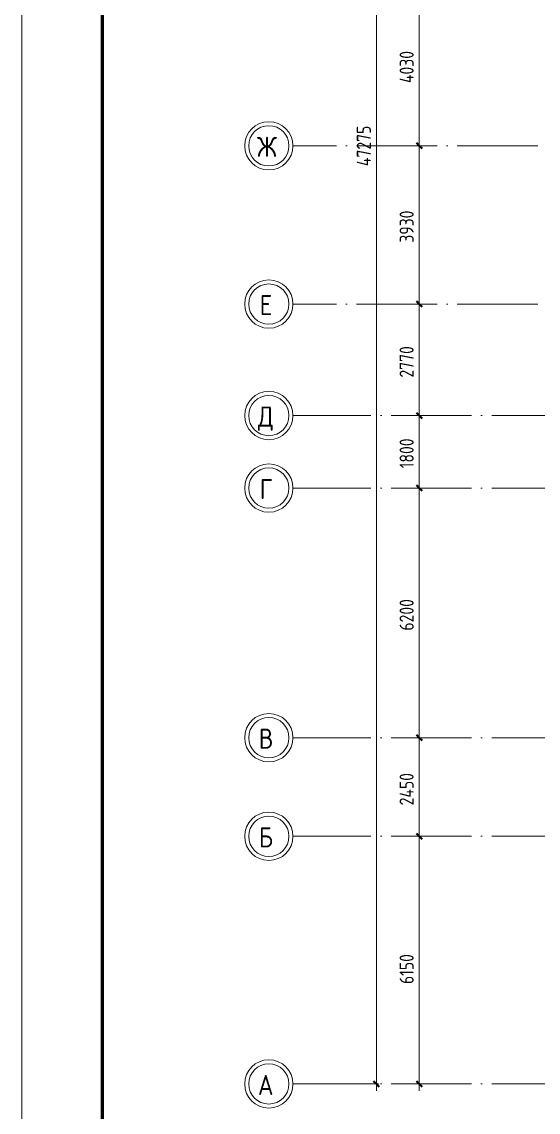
# Model space of a CAD drawing. Header units: millimetres. Extents: x -1073752 to 1436911, y -1379358 to 94781.
# Drawn here: x -1071675 to -1058849, y -918321 to -891239 of the extents above; entities that cross this region are included whole.
import ezdxf

# ---------------------------------------------------------------- set-up
doc = ezdxf.new("R2010")
doc.units = ezdxf.units.MM
doc.linetypes.add('ADSK_Линия сетки', pattern=[25, 20, -2.5, 0, -2.5])
for name, color, linetype, lineweight in [('Оси', 252, 'Continuous', 9), ('ОФ_рамка', 8, 'Continuous', 60), ('Размеры', 250, 'Continuous', 9)]:
    doc.layers.add(name, color=color, linetype=linetype, lineweight=lineweight)
doc.styles.add('GOST Common_2', font='', dxfattribs={"width": 0.9, "height": 250})
doc.styles.add('GOST Common_4', font='', dxfattribs={"height": 7})
doc.styles.get('GOST Common_2').set_extended_font_data('GOST type B')
doc.styles.get('GOST Common_4').set_extended_font_data('GOST 2.304 type A')

# ---------------------------------------------------------------- blocks, each defined once
blk = doc.blocks.new('1 этаж')
at = {"layer": 'Оси', "color": 251, "linetype": 'ADSK_Линия сетки', "ltscale": 100, "true_color": 0x636466}
for p, q in [((-26448, 3156), (-72528, 3156)), ((-26448, -774), (-72528, -774)), ((4411, -3544), (-72528, -3544)), ((4411, -5344), (-72528, -5344)), ((4411, -11544), (-72528, -11544)), ((4411, -13994), (-72528, -13994)), ((4411, -20144), (-72528, -20144))]:
    blk.add_line(p, q, dxfattribs=at)
at = {"layer": 'Оси', "color": 251, "lineweight": 20, "true_color": 0x636466}
for centre, radius, start, end in [((-73128, 3156), 600, 90, 270), ((-73128, 3156), 500, 90, 270), ((-73128, 3156), 600, 270, 90), ((-73128, 3156), 500, 270, 90), ((-73128, -774), 600, 90, 270), ((-73128, -774), 600, 270, 90), ((-73128, -774), 500, 90, 270), ((-73128, -774), 500, 270, 90), ((-73128, -3544), 600, 90, 270), ((-73128, -3544), 600, 270, 90), ((-73128, -3544), 500, 90, 270), ((-73128, -3544), 500, 270, 90), ((-73128, -5344), 600, 90, 270), ((-73128, -5344), 500, 90, 270), ((-73128, -5344), 600, 270, 90), ((-73128, -5344), 500, 270, 90), ((-73128, -11544), 600, 90, 270), ((-73128, -11544), 500, 90, 270), ((-73128, -11544), 600, 270, 90), ((-73128, -11544), 500, 270, 90), ((-73128, -13994), 600, 90, 270), ((-73128, -13994), 500, 90, 270), ((-73128, -13994), 600, 270, 90), ((-73128, -13994), 500, 270, 90), ((-73128, -20144), 600, 90, 270), ((-73128, -20144), 500, 90, 270), ((-73128, -20144), 600, 270, 90), ((-73128, -20144), 500, 270, 90)]:
    blk.add_arc(centre, radius, start, end, dxfattribs=at)
at = {"layer": 'Размеры', "color": 251, "lineweight": 20, "true_color": 0x636466}
for p, q in [((-70455, -20314), (-70455, 27006)), ((-69393, 3156), (-69393, 7186)), ((-69393, 3156), (-69543, 3156)), ((-69393, 3156), (-69543, 3156)), ((-69393, -774), (-69393, 3156)), ((-69393, 3156), (-69343, 3156)), ((-69393, 3156), (-69343, 3156)), ((-69393, -774), (-69543, -774)), ((-69393, -774), (-69543, -774)), ((-69393, -3544), (-69393, -774)), ((-69393, -774), (-69343, -774)), ((-69393, -774), (-69343, -774)), ((-69393, -3544), (-69543, -3544)), ((-69393, -3544), (-69543, -3544)), ((-69393, -5344), (-69393, -3544)), ((-69393, -3544), (-69343, -3544)), ((-69393, -3544), (-69343, -3544)), ((-69393, -5344), (-69543, -5344)), ((-69393, -5344), (-69543, -5344)), ((-69393, -11544), (-69393, -5344)), ((-69393, -5344), (-69343, -5344)), ((-69393, -5344), (-69343, -5344)), ((-69393, -11544), (-69543, -11544)), ((-69393, -11544), (-69543, -11544)), ((-69393, -13994), (-69393, -11544)), ((-69393, -11544), (-69343, -11544)), ((-69393, -11544), (-69343, -11544)), ((-69393, -13994), (-69543, -13994)), ((-69393, -13994), (-69543, -13994)), ((-69393, -20314), (-69393, -13994)), ((-69393, -13994), (-69343, -13994)), ((-69393, -13994), (-69343, -13994)), ((-70455, -20144), (-70605, -20144)), ((-70455, -20144), (-70405, -20144)), ((-69393, -20144), (-69543, -20144)), ((-69393, -20144), (-69343, -20144))]:
    blk.add_line(p, q, dxfattribs=at)
at = {"layer": 'Размеры', "color": 251, "lineweight": 40, "true_color": 0x636466}
for p, q in [((-69393, 3156), (-69464, 3227)), ((-69393, 3156), (-69464, 3227)), ((-69393, 3156), (-69322, 3086)), ((-69393, 3156), (-69322, 3086)), ((-69393, -774), (-69464, -703)), ((-69393, -774), (-69464, -703)), ((-69393, -774), (-69322, -844)), ((-69393, -774), (-69322, -844)), ((-69393, -3544), (-69464, -3473)), ((-69393, -3544), (-69464, -3473)), ((-69393, -3544), (-69322, -3614)), ((-69393, -3544), (-69322, -3614)), ((-69393, -5344), (-69464, -5273)), ((-69393, -5344), (-69464, -5273)), ((-69393, -5344), (-69322, -5414)), ((-69393, -5344), (-69322, -5414)), ((-69393, -11544), (-69464, -11473)), ((-69393, -11544), (-69464, -11473)), ((-69393, -11544), (-69322, -11614)), ((-69393, -11544), (-69322, -11614)), ((-69393, -13994), (-69464, -13923)), ((-69393, -13994), (-69464, -13923)), ((-69393, -13994), (-69322, -14064)), ((-69393, -13994), (-69322, -14064)), ((-70455, -20144), (-70526, -20073)), ((-70455, -20144), (-70385, -20214)), ((-69393, -20144), (-69464, -20073)), ((-69393, -20144), (-69322, -20214))]:
    blk.add_line(p, q, dxfattribs=at)
at = {"layer": 'Оси', "color": 251, "true_color": 0x636466, "style": 'GOST Common_2', "width": 0.9}
for s, p in [('Ж', (-73423, 2881)), ('Е', (-73355, -1049)), ('Д', (-73399, -3819)), ('Г', (-73355, -5619)), ('В', (-73378, -11819)), ('Б', (-73375, -14269)), ('А', (-73399, -20419))]:
    blk.add_text(s, height=500, dxfattribs=at).set_placement(p)
at = {"layer": 'Размеры', "color": 251, "lineweight": 20, "true_color": 0x636466, "char_height": 350, "attachment_point": 1, "rotation": 90, "line_spacing_factor": 1.022761, "style": 'GOST Common_4'}
for s, insert, width in [('4030', (-69880, 4715), 1095.38), ('47275', (-70943, 2652), 1360.27), ('3930', (-69880, 750), 1059.58), ('2770', (-69880, -2600), 1059.58), ('1800', (-69880, -4852), 980.83), ('6200', (-69880, -8885), 1059.58), ('2450', (-69880, -13225), 1095.38), ('6150', (-69880, -17663), 1095.38)]:
    blk.add_mtext(s, dxfattribs=dict(at, insert=insert, width=width))
blk = doc.blocks.new('А0')
at = {"layer": 'ОФ_рамка', "color": 0, "linetype": 'Continuous', "lineweight": 5, "ltscale": 100}
blk.add_lwpolyline([(222168, -309617), (222168, -393717)], dxfattribs=at)
at = {"layer": 'ОФ_рамка', "color": 0, "linetype": 'Continuous', "ltscale": 100}
blk.add_lwpolyline([(224168, -310117), (224168, -393217)], dxfattribs=at)

msp = doc.modelspace()

# ---------------------------------------------------------------- block references
msp.add_blockref('1 этаж', (-992411.4, -897475.7))
at = {"layer": 'ОФ_рамка', "color": 0, "lineweight": -2}
msp.add_blockref('А0', (-1293843.1, -550771.2), dxfattribs=at)

doc.saveas('drawing.dxf')
